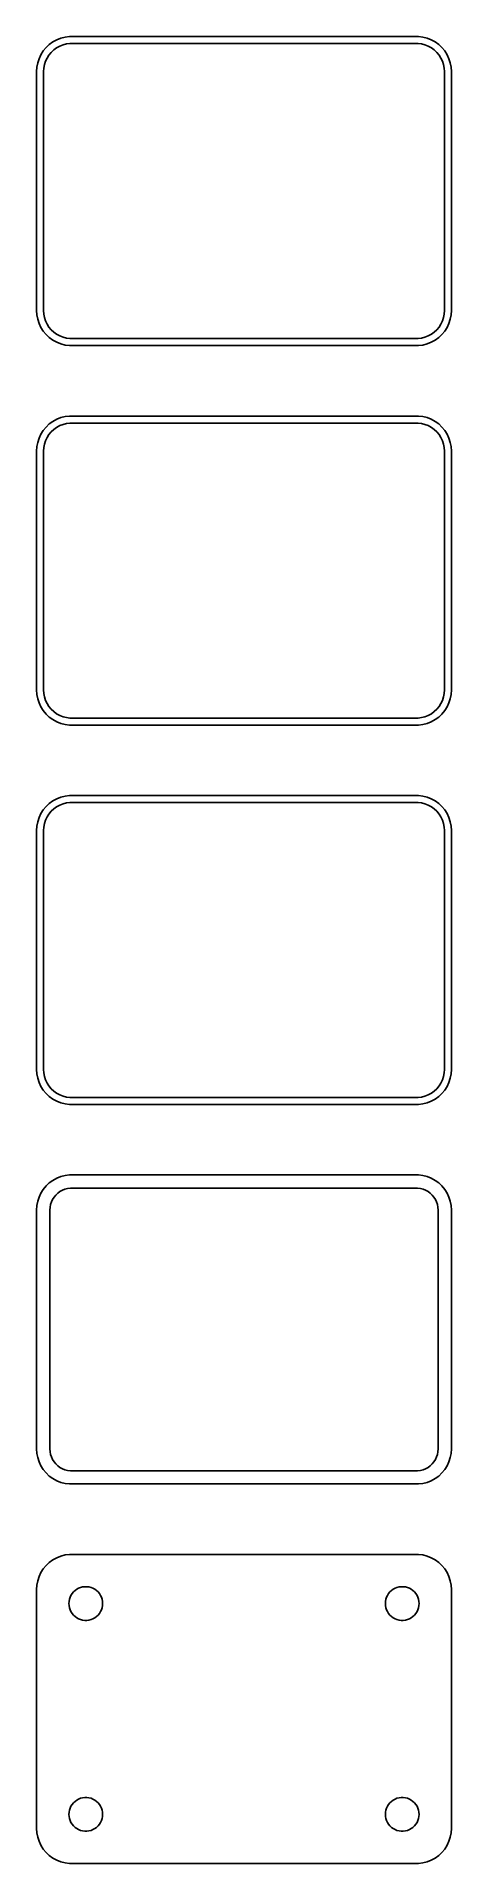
# Model space of a CAD drawing. Header units: metres. Extents: x -30 to 30, y 248 to 508.
import ezdxf

# ---------------------------------------------------------------- set-up
doc = ezdxf.new("R2010")
doc.units = ezdxf.units.M

msp = doc.modelspace()

# ---------------------------------------------------------------- linework, layer by layer
for p, q in [((-27.1791, 507.222), (-27.6871, 506.853)), ((-26.6289, 507.524), (-27.1791, 507.222)), ((-26.0451, 507.755), (-26.6289, 507.524)), ((-25.4369, 507.911), (-26.0451, 507.755)), ((-24.8139, 507.99), (-25.4369, 507.911)), ((-25.2495, 506.929), (-24.7512, 506.992)), ((24.8139, 507.99), (-24.8139, 507.99)), ((-24.7512, 506.992), (24.7512, 506.992)), ((24.7512, 506.992), (25.2495, 506.929)), ((25.4369, 507.911), (24.8139, 507.99)), ((26.0451, 507.755), (25.4369, 507.911)), ((26.6289, 507.524), (26.0451, 507.755)), ((27.1791, 507.222), (26.6289, 507.524)), ((27.6871, 506.853), (27.1791, 507.222)), ((-29.1489, 504.841), (-29.3429, 504.243)), ((-28.8815, 505.409), (-29.1489, 504.841)), ((-28.5451, 505.939), (-28.8815, 505.409)), ((-28.1448, 506.423), (-28.5451, 505.939)), ((-28.3743, 503.995), (-28.2191, 504.472)), ((-28.2191, 504.472), (-28.0052, 504.927)), ((-27.6871, 506.853), (-28.1448, 506.423)), ((-28.0052, 504.927), (-27.7361, 505.351)), ((-27.7361, 505.351), (-27.4159, 505.738)), ((-27.4159, 505.738), (-27.0497, 506.082)), ((-27.0497, 506.082), (-26.6433, 506.377)), ((-26.6433, 506.377), (-26.2031, 506.619)), ((-26.2031, 506.619), (-25.7361, 506.804)), ((-25.7361, 506.804), (-25.2495, 506.929)), ((25.2495, 506.929), (25.7361, 506.804)), ((25.7361, 506.804), (26.2031, 506.619)), ((26.2031, 506.619), (26.6433, 506.377)), ((26.6433, 506.377), (27.0497, 506.082)), ((27.0497, 506.082), (27.4159, 505.738)), ((27.4159, 505.738), (27.7361, 505.351)), ((28.1448, 506.423), (27.6871, 506.853)), ((27.7361, 505.351), (28.0052, 504.927)), ((28.0052, 504.927), (28.2191, 504.472)), ((28.5451, 505.939), (28.1448, 506.423)), ((28.2191, 504.472), (28.3743, 503.995)), ((28.8815, 505.409), (28.5451, 505.939)), ((29.1489, 504.841), (28.8815, 505.409)), ((29.3429, 504.243), (29.1489, 504.841)), ((-29.4606, 503.627), (-29.5, 503)), ((-29.5, 503), (-29.5, 469)), ((-29.3429, 504.243), (-29.4606, 503.627)), ((-28.5, 503), (-28.4684, 503.501)), ((-28.5, 469), (-28.5, 503)), ((-28.4684, 503.501), (-28.3743, 503.995)), ((28.3743, 503.995), (28.4684, 503.501)), ((28.4684, 503.501), (28.5, 503)), ((28.5, 503), (28.5, 469)), ((29.4606, 503.627), (29.3429, 504.243)), ((29.5, 503), (29.4606, 503.627)), ((29.5, 469), (29.5, 503)), ((-29.5, 469), (-29.4606, 468.373)), ((-29.4606, 468.373), (-29.3429, 467.757)), ((-28.4684, 468.499), (-28.5, 469)), ((-28.3743, 468.005), (-28.4684, 468.499)), ((-28.2191, 467.528), (-28.3743, 468.005)), ((28.3743, 468.005), (28.2191, 467.528)), ((28.4684, 468.499), (28.3743, 468.005)), ((28.5, 469), (28.4684, 468.499)), ((29.3429, 467.757), (29.4606, 468.373)), ((29.4606, 468.373), (29.5, 469)), ((-29.3429, 467.757), (-29.1489, 467.159)), ((-29.1489, 467.159), (-28.8815, 466.591)), ((-28.8815, 466.591), (-28.5451, 466.061)), ((-28.5451, 466.061), (-28.1448, 465.577)), ((-28.0052, 467.073), (-28.2191, 467.528)), ((-28.1448, 465.577), (-27.6871, 465.147)), ((-27.7361, 466.649), (-28.0052, 467.073)), ((-27.4159, 466.262), (-27.7361, 466.649)), ((-27.0497, 465.918), (-27.4159, 466.262)), ((-26.6433, 465.623), (-27.0497, 465.918)), ((-26.2031, 465.381), (-26.6433, 465.623)), ((-25.7361, 465.196), (-26.2031, 465.381)), ((26.2031, 465.381), (25.7361, 465.196)), ((26.6433, 465.623), (26.2031, 465.381)), ((27.0497, 465.918), (26.6433, 465.623)), ((27.4159, 466.262), (27.0497, 465.918)), ((27.7361, 466.649), (27.4159, 466.262)), ((27.6871, 465.147), (28.1448, 465.577)), ((28.0052, 467.073), (27.7361, 466.649)), ((28.2191, 467.528), (28.0052, 467.073)), ((28.1448, 465.577), (28.5451, 466.061)), ((28.5451, 466.061), (28.8815, 466.591)), ((28.8815, 466.591), (29.1489, 467.159)), ((29.1489, 467.159), (29.3429, 467.757)), ((-27.6871, 465.147), (-27.1791, 464.778)), ((-27.1791, 464.778), (-26.6289, 464.476)), ((-26.6289, 464.476), (-26.0451, 464.245)), ((-26.0451, 464.245), (-25.4369, 464.089)), ((-25.2495, 465.071), (-25.7361, 465.196)), ((-25.4369, 464.089), (-24.8139, 464.01)), ((-24.7512, 465.008), (-25.2495, 465.071)), ((-24.8139, 464.01), (24.8139, 464.01)), ((24.7512, 465.008), (-24.7512, 465.008)), ((25.2495, 465.071), (24.7512, 465.008)), ((24.8139, 464.01), (25.4369, 464.089)), ((25.7361, 465.196), (25.2495, 465.071)), ((25.4369, 464.089), (26.0451, 464.245)), ((26.0451, 464.245), (26.6289, 464.476)), ((26.6289, 464.476), (27.1791, 464.778)), ((27.1791, 464.778), (27.6871, 465.147)), ((-28.1448, 452.423), (-28.5451, 451.939)), ((-27.6871, 452.853), (-28.1448, 452.423)), ((-27.1791, 453.222), (-27.6871, 452.853)), ((-26.6289, 453.524), (-27.1791, 453.222)), ((-27.0497, 452.082), (-26.6433, 452.377)), ((-26.6433, 452.377), (-26.2031, 452.619)), ((-26.0451, 453.755), (-26.6289, 453.524)), ((-26.2031, 452.619), (-25.7361, 452.804)), ((-25.4369, 453.911), (-26.0451, 453.755)), ((-25.7361, 452.804), (-25.2495, 452.929)), ((-24.8139, 453.99), (-25.4369, 453.911)), ((-25.2495, 452.929), (-24.7512, 452.992)), ((24.8139, 453.99), (-24.8139, 453.99)), ((-24.7512, 452.992), (24.7512, 452.992)), ((24.7512, 452.992), (25.2495, 452.929)), ((25.4369, 453.911), (24.8139, 453.99)), ((25.2495, 452.929), (25.7361, 452.804)), ((26.0451, 453.755), (25.4369, 453.911)), ((25.7361, 452.804), (26.2031, 452.619)), ((26.6289, 453.524), (26.0451, 453.755)), ((26.2031, 452.619), (26.6433, 452.377)), ((27.1791, 453.222), (26.6289, 453.524)), ((26.6433, 452.377), (27.0497, 452.082)), ((27.6871, 452.853), (27.1791, 453.222)), ((28.1448, 452.423), (27.6871, 452.853)), ((28.5451, 451.939), (28.1448, 452.423)), ((-29.3429, 450.243), (-29.4606, 449.627)), ((-29.1489, 450.841), (-29.3429, 450.243)), ((-28.8815, 451.409), (-29.1489, 450.841)), ((-28.5451, 451.939), (-28.8815, 451.409)), ((-28.4684, 449.501), (-28.3743, 449.995)), ((-28.3743, 449.995), (-28.2191, 450.472)), ((-28.2191, 450.472), (-28.0052, 450.927)), ((-28.0052, 450.927), (-27.7361, 451.351)), ((-27.7361, 451.351), (-27.4159, 451.738)), ((-27.4159, 451.738), (-27.0497, 452.082)), ((27.0497, 452.082), (27.4159, 451.738)), ((27.4159, 451.738), (27.7361, 451.351)), ((27.7361, 451.351), (28.0052, 450.927)), ((28.0052, 450.927), (28.2191, 450.472)), ((28.2191, 450.472), (28.3743, 449.995)), ((28.3743, 449.995), (28.4684, 449.501)), ((28.8815, 451.409), (28.5451, 451.939)), ((29.1489, 450.841), (28.8815, 451.409)), ((29.3429, 450.243), (29.1489, 450.841)), ((29.4606, 449.627), (29.3429, 450.243)), ((-29.4606, 449.627), (-29.5, 449)), ((-29.5, 449), (-29.5, 415)), ((-28.5, 449), (-28.4684, 449.501)), ((-28.5, 415), (-28.5, 449)), ((28.4684, 449.501), (28.5, 449)), ((28.5, 449), (28.5, 415)), ((29.5, 449), (29.4606, 449.627)), ((29.5, 415), (29.5, 449)), ((-29.5, 415), (-29.4606, 414.373)), ((-29.4606, 414.373), (-29.3429, 413.757)), ((-29.3429, 413.757), (-29.1489, 413.159)), ((-28.4684, 414.499), (-28.5, 415)), ((-28.3743, 414.005), (-28.4684, 414.499)), ((-28.2191, 413.528), (-28.3743, 414.005)), ((-28.0052, 413.073), (-28.2191, 413.528)), ((28.2191, 413.528), (28.0052, 413.073)), ((28.3743, 414.005), (28.2191, 413.528)), ((28.4684, 414.499), (28.3743, 414.005)), ((28.5, 415), (28.4684, 414.499)), ((29.1489, 413.159), (29.3429, 413.757)), ((29.3429, 413.757), (29.4606, 414.373)), ((29.4606, 414.373), (29.5, 415)), ((-29.1489, 413.159), (-28.8815, 412.591)), ((-28.8815, 412.591), (-28.5451, 412.061)), ((-28.5451, 412.061), (-28.1448, 411.577)), ((-28.1448, 411.577), (-27.6871, 411.147)), ((-27.7361, 412.649), (-28.0052, 413.073)), ((-27.4159, 412.262), (-27.7361, 412.649)), ((-27.6871, 411.147), (-27.1791, 410.778)), ((-27.0497, 411.918), (-27.4159, 412.262)), ((-27.1791, 410.778), (-26.6289, 410.476)), ((-26.6433, 411.623), (-27.0497, 411.918)), ((-26.2031, 411.381), (-26.6433, 411.623)), ((-25.7361, 411.196), (-26.2031, 411.381)), ((-25.2495, 411.071), (-25.7361, 411.196)), ((-24.7512, 411.008), (-25.2495, 411.071)), ((24.7512, 411.008), (-24.7512, 411.008)), ((25.2495, 411.071), (24.7512, 411.008)), ((25.7361, 411.196), (25.2495, 411.071)), ((26.2031, 411.381), (25.7361, 411.196)), ((26.6433, 411.623), (26.2031, 411.381)), ((26.6289, 410.476), (27.1791, 410.778)), ((27.0497, 411.918), (26.6433, 411.623)), ((27.4159, 412.262), (27.0497, 411.918)), ((27.1791, 410.778), (27.6871, 411.147)), ((27.7361, 412.649), (27.4159, 412.262)), ((27.6871, 411.147), (28.1448, 411.577)), ((28.0052, 413.073), (27.7361, 412.649)), ((28.1448, 411.577), (28.5451, 412.061)), ((28.5451, 412.061), (28.8815, 412.591)), ((28.8815, 412.591), (29.1489, 413.159)), ((-26.6289, 410.476), (-26.0451, 410.245)), ((-26.0451, 410.245), (-25.4369, 410.089)), ((-25.4369, 410.089), (-24.8139, 410.01)), ((-24.8139, 410.01), (24.8139, 410.01)), ((24.8139, 410.01), (25.4369, 410.089)), ((25.4369, 410.089), (26.0451, 410.245)), ((26.0451, 410.245), (26.6289, 410.476)), ((-28.5451, 397.939), (-28.8815, 397.409)), ((-28.1448, 398.423), (-28.5451, 397.939)), ((-27.6871, 398.853), (-28.1448, 398.423)), ((-27.1791, 399.222), (-27.6871, 398.853)), ((-27.4159, 397.738), (-27.0497, 398.082)), ((-26.6289, 399.524), (-27.1791, 399.222)), ((-27.0497, 398.082), (-26.6433, 398.377)), ((-26.6433, 398.377), (-26.2031, 398.619)), ((-26.0451, 399.755), (-26.6289, 399.524)), ((-26.2031, 398.619), (-25.7361, 398.804)), ((-25.4369, 399.911), (-26.0451, 399.755)), ((-25.7361, 398.804), (-25.2495, 398.929)), ((-24.8139, 399.99), (-25.4369, 399.911)), ((-25.2495, 398.929), (-24.7512, 398.992)), ((24.8139, 399.99), (-24.8139, 399.99)), ((-24.7512, 398.992), (24.7512, 398.992)), ((24.7512, 398.992), (25.2495, 398.929)), ((25.4369, 399.911), (24.8139, 399.99)), ((25.2495, 398.929), (25.7361, 398.804)), ((26.0451, 399.755), (25.4369, 399.911)), ((25.7361, 398.804), (26.2031, 398.619)), ((26.6289, 399.524), (26.0451, 399.755)), ((26.2031, 398.619), (26.6433, 398.377)), ((27.1791, 399.222), (26.6289, 399.524)), ((26.6433, 398.377), (27.0497, 398.082)), ((27.0497, 398.082), (27.4159, 397.738)), ((27.6871, 398.853), (27.1791, 399.222)), ((28.1448, 398.423), (27.6871, 398.853)), ((28.5451, 397.939), (28.1448, 398.423)), ((28.8815, 397.409), (28.5451, 397.939)), ((-29.4606, 395.627), (-29.5, 395)), ((-29.3429, 396.243), (-29.4606, 395.627)), ((-29.1489, 396.841), (-29.3429, 396.243)), ((-28.8815, 397.409), (-29.1489, 396.841)), ((-28.5, 395), (-28.4684, 395.501)), ((-28.4684, 395.501), (-28.3743, 395.995)), ((-28.3743, 395.995), (-28.2191, 396.472)), ((-28.2191, 396.472), (-28.0052, 396.927)), ((-28.0052, 396.927), (-27.7361, 397.351)), ((-27.7361, 397.351), (-27.4159, 397.738)), ((27.4159, 397.738), (27.7361, 397.351)), ((27.7361, 397.351), (28.0052, 396.927)), ((28.0052, 396.927), (28.2191, 396.472)), ((28.2191, 396.472), (28.3743, 395.995)), ((28.3743, 395.995), (28.4684, 395.501)), ((28.4684, 395.501), (28.5, 395)), ((29.1489, 396.841), (28.8815, 397.409)), ((29.3429, 396.243), (29.1489, 396.841)), ((29.4606, 395.627), (29.3429, 396.243)), ((29.5, 395), (29.4606, 395.627)), ((-29.5, 395), (-29.5, 361)), ((-28.5, 361), (-28.5, 395)), ((28.5, 395), (28.5, 361)), ((29.5, 361), (29.5, 395)), ((-29.5, 361), (-29.4606, 360.373)), ((-29.4606, 360.373), (-29.3429, 359.757)), ((-29.3429, 359.757), (-29.1489, 359.159)), ((-29.1489, 359.159), (-28.8815, 358.591)), ((-28.4684, 360.499), (-28.5, 361)), ((-28.3743, 360.005), (-28.4684, 360.499)), ((-28.2191, 359.528), (-28.3743, 360.005)), ((-28.0052, 359.073), (-28.2191, 359.528)), ((-27.7361, 358.649), (-28.0052, 359.073)), ((28.0052, 359.073), (27.7361, 358.649)), ((28.2191, 359.528), (28.0052, 359.073)), ((28.3743, 360.005), (28.2191, 359.528)), ((28.4684, 360.499), (28.3743, 360.005)), ((28.5, 361), (28.4684, 360.499)), ((28.8815, 358.591), (29.1489, 359.159)), ((29.1489, 359.159), (29.3429, 359.757)), ((29.3429, 359.757), (29.4606, 360.373)), ((29.4606, 360.373), (29.5, 361)), ((-28.8815, 358.591), (-28.5451, 358.061)), ((-28.5451, 358.061), (-28.1448, 357.577)), ((-28.1448, 357.577), (-27.6871, 357.147)), ((-27.4159, 358.262), (-27.7361, 358.649)), ((-27.6871, 357.147), (-27.1791, 356.778)), ((-27.0497, 357.918), (-27.4159, 358.262)), ((-27.1791, 356.778), (-26.6289, 356.476)), ((-26.6433, 357.623), (-27.0497, 357.918)), ((-26.2031, 357.381), (-26.6433, 357.623)), ((-26.6289, 356.476), (-26.0451, 356.245)), ((-25.7361, 357.196), (-26.2031, 357.381)), ((-26.0451, 356.245), (-25.4369, 356.089)), ((-25.2495, 357.071), (-25.7361, 357.196)), ((-24.7512, 357.008), (-25.2495, 357.071)), ((24.7512, 357.008), (-24.7512, 357.008)), ((25.2495, 357.071), (24.7512, 357.008)), ((25.7361, 357.196), (25.2495, 357.071)), ((25.4369, 356.089), (26.0451, 356.245)), ((26.2031, 357.381), (25.7361, 357.196)), ((26.0451, 356.245), (26.6289, 356.476)), ((26.6433, 357.623), (26.2031, 357.381)), ((26.6289, 356.476), (27.1791, 356.778)), ((27.0497, 357.918), (26.6433, 357.623)), ((27.4159, 358.262), (27.0497, 357.918)), ((27.1791, 356.778), (27.6871, 357.147)), ((27.7361, 358.649), (27.4159, 358.262)), ((27.6871, 357.147), (28.1448, 357.577)), ((28.1448, 357.577), (28.5451, 358.061)), ((28.5451, 358.061), (28.8815, 358.591)), ((-25.4369, 356.089), (-24.8139, 356.01)), ((-24.8139, 356.01), (24.8139, 356.01)), ((24.8139, 356.01), (25.4369, 356.089)), ((-25.4369, 345.911), (-26.0451, 345.755)), ((-24.8139, 345.99), (-25.4369, 345.911)), ((24.8139, 345.99), (-24.8139, 345.99)), ((25.4369, 345.911), (24.8139, 345.99)), ((26.0451, 345.755), (25.4369, 345.911)), ((-28.8815, 343.409), (-29.1489, 342.841)), ((-28.5451, 343.939), (-28.8815, 343.409)), ((-28.1448, 344.423), (-28.5451, 343.939)), ((-27.6871, 344.853), (-28.1448, 344.423)), ((-27.1791, 345.222), (-27.6871, 344.853)), ((-26.6289, 345.524), (-27.1791, 345.222)), ((-26.7692, 343.131), (-26.4842, 343.399)), ((-26.0451, 345.755), (-26.6289, 345.524)), ((-26.4842, 343.399), (-26.168, 343.628)), ((-26.168, 343.628), (-25.8254, 343.817)), ((-25.8254, 343.817), (-25.4619, 343.961)), ((-25.4619, 343.961), (-25.0833, 344.058)), ((-25.0833, 344.058), (-24.6954, 344.107)), ((-24.6954, 344.107), (24.6954, 344.107)), ((24.6954, 344.107), (25.0833, 344.058)), ((25.0833, 344.058), (25.4619, 343.961)), ((25.4619, 343.961), (25.8254, 343.817)), ((25.8254, 343.817), (26.168, 343.628)), ((26.6289, 345.524), (26.0451, 345.755)), ((26.168, 343.628), (26.4842, 343.399)), ((26.4842, 343.399), (26.7692, 343.131)), ((27.1791, 345.222), (26.6289, 345.524)), ((27.6871, 344.853), (27.1791, 345.222)), ((28.1448, 344.423), (27.6871, 344.853)), ((28.5451, 343.939), (28.1448, 344.423)), ((28.8815, 343.409), (28.5451, 343.939)), ((29.1489, 342.841), (28.8815, 343.409)), ((-29.4606, 341.627), (-29.5, 341)), ((-29.5, 341), (-29.5, 307)), ((-29.3429, 342.243), (-29.4606, 341.627)), ((-29.1489, 342.841), (-29.3429, 342.243)), ((-27.6129, 341), (-27.5884, 341.39)), ((-27.6129, 307), (-27.6129, 341)), ((-27.5884, 341.39), (-27.5151, 341.774)), ((-27.5151, 341.774), (-27.3943, 342.146)), ((-27.3943, 342.146), (-27.2279, 342.5)), ((-27.2279, 342.5), (-27.0184, 342.83)), ((-27.0184, 342.83), (-26.7692, 343.131)), ((26.7692, 343.131), (27.0184, 342.83)), ((27.0184, 342.83), (27.2279, 342.5)), ((27.2279, 342.5), (27.3943, 342.146)), ((27.3943, 342.146), (27.5151, 341.774)), ((27.5151, 341.774), (27.5884, 341.39)), ((27.5884, 341.39), (27.6129, 341)), ((27.6129, 341), (27.6129, 307)), ((29.3429, 342.243), (29.1489, 342.841)), ((29.4606, 341.627), (29.3429, 342.243)), ((29.5, 341), (29.4606, 341.627)), ((29.5, 307), (29.5, 341)), ((-29.5, 307), (-29.4606, 306.373)), ((-27.5884, 306.61), (-27.6129, 307)), ((27.6129, 307), (27.5884, 306.61)), ((29.4606, 306.373), (29.5, 307)), ((-29.4606, 306.373), (-29.3429, 305.757)), ((-29.3429, 305.757), (-29.1489, 305.159)), ((-29.1489, 305.159), (-28.8815, 304.591)), ((-28.8815, 304.591), (-28.5451, 304.061)), ((-27.5151, 306.226), (-27.5884, 306.61)), ((-27.3943, 305.854), (-27.5151, 306.226)), ((-27.2279, 305.5), (-27.3943, 305.854)), ((-27.0184, 305.17), (-27.2279, 305.5)), ((-26.7692, 304.869), (-27.0184, 305.17)), ((-26.4842, 304.601), (-26.7692, 304.869)), ((-26.168, 304.372), (-26.4842, 304.601)), ((-25.8254, 304.183), (-26.168, 304.372)), ((-25.4619, 304.039), (-25.8254, 304.183)), ((25.8254, 304.183), (25.4619, 304.039)), ((26.168, 304.372), (25.8254, 304.183)), ((26.4842, 304.601), (26.168, 304.372)), ((26.7692, 304.869), (26.4842, 304.601)), ((27.0184, 305.17), (26.7692, 304.869)), ((27.2279, 305.5), (27.0184, 305.17)), ((27.3943, 305.854), (27.2279, 305.5)), ((27.5151, 306.226), (27.3943, 305.854)), ((27.5884, 306.61), (27.5151, 306.226)), ((28.5451, 304.061), (28.8815, 304.591)), ((28.8815, 304.591), (29.1489, 305.159)), ((29.1489, 305.159), (29.3429, 305.757)), ((29.3429, 305.757), (29.4606, 306.373)), ((-28.5451, 304.061), (-28.1448, 303.577)), ((-28.1448, 303.577), (-27.6871, 303.147)), ((-27.6871, 303.147), (-27.1791, 302.778)), ((-27.1791, 302.778), (-26.6289, 302.476)), ((-26.6289, 302.476), (-26.0451, 302.245)), ((-26.0451, 302.245), (-25.4369, 302.089)), ((-25.0833, 303.942), (-25.4619, 304.039)), ((-25.4369, 302.089), (-24.8139, 302.01)), ((-24.6954, 303.893), (-25.0833, 303.942)), ((-24.8139, 302.01), (24.8139, 302.01)), ((24.6954, 303.893), (-24.6954, 303.893)), ((25.0833, 303.942), (24.6954, 303.893)), ((24.8139, 302.01), (25.4369, 302.089)), ((25.4619, 304.039), (25.0833, 303.942)), ((25.4369, 302.089), (26.0451, 302.245)), ((26.0451, 302.245), (26.6289, 302.476)), ((26.6289, 302.476), (27.1791, 302.778)), ((27.1791, 302.778), (27.6871, 303.147)), ((27.6871, 303.147), (28.1448, 303.577)), ((28.1448, 303.577), (28.5451, 304.061)), ((-27.1791, 291.222), (-27.6871, 290.853)), ((-26.6289, 291.524), (-27.1791, 291.222)), ((-26.0451, 291.755), (-26.6289, 291.524)), ((-25.4369, 291.911), (-26.0451, 291.755)), ((-24.8139, 291.99), (-25.4369, 291.911)), ((24.8139, 291.99), (-24.8139, 291.99)), ((25.4369, 291.911), (24.8139, 291.99)), ((26.0451, 291.755), (25.4369, 291.911)), ((26.6289, 291.524), (26.0451, 291.755)), ((27.1791, 291.222), (26.6289, 291.524)), ((27.6871, 290.853), (27.1791, 291.222)), ((-29.1489, 288.841), (-29.3429, 288.243)), ((-28.8815, 289.409), (-29.1489, 288.841)), ((-28.5451, 289.939), (-28.8815, 289.409)), ((-28.1448, 290.423), (-28.5451, 289.939)), ((-27.6871, 290.853), (-28.1448, 290.423)), ((28.1448, 290.423), (27.6871, 290.853)), ((28.5451, 289.939), (28.1448, 290.423)), ((28.8815, 289.409), (28.5451, 289.939)), ((29.1489, 288.841), (28.8815, 289.409)), ((29.3429, 288.243), (29.1489, 288.841)), ((-29.4606, 287.627), (-29.5, 287)), ((-29.5, 287), (-29.5, 253)), ((-29.3429, 288.243), (-29.4606, 287.627)), ((-24.7315, 285.883), (-24.6031, 286.156)), ((-24.6031, 286.156), (-24.4416, 286.411)), ((-24.4416, 286.411), (-24.2495, 286.643)), ((-24.2495, 286.643), (-24.0298, 286.849)), ((-24.0298, 286.849), (-23.786, 287.026)), ((-23.786, 287.026), (-23.5219, 287.172)), ((-23.5219, 287.172), (-23.2416, 287.283)), ((-23.2416, 287.283), (-22.9497, 287.357)), ((-22.9497, 287.357), (-22.6507, 287.395)), ((-22.6507, 287.395), (-22.3493, 287.395)), ((-22.3493, 287.395), (-22.0503, 287.357)), ((-22.0503, 287.357), (-21.7583, 287.283)), ((-21.7583, 287.283), (-21.4781, 287.172)), ((-21.4781, 287.172), (-21.214, 287.026)), ((-21.214, 287.026), (-20.9702, 286.849)), ((-20.9702, 286.849), (-20.7505, 286.643)), ((-20.7505, 286.643), (-20.5583, 286.411)), ((-20.5583, 286.411), (-20.3969, 286.156)), ((-20.3969, 286.156), (-20.2685, 285.883)), ((20.2685, 285.883), (20.3969, 286.156)), ((20.3969, 286.156), (20.5583, 286.411)), ((20.5583, 286.411), (20.7505, 286.643)), ((20.7505, 286.643), (20.9702, 286.849)), ((20.9702, 286.849), (21.214, 287.026)), ((21.214, 287.026), (21.4781, 287.172)), ((21.4781, 287.172), (21.7583, 287.283)), ((21.7583, 287.283), (22.0503, 287.357)), ((22.0503, 287.357), (22.3493, 287.395)), ((22.3493, 287.395), (22.6507, 287.395)), ((22.6507, 287.395), (22.9497, 287.357)), ((22.9497, 287.357), (23.2416, 287.283)), ((23.2416, 287.283), (23.5219, 287.172)), ((23.5219, 287.172), (23.786, 287.026)), ((23.786, 287.026), (24.0298, 286.849)), ((24.0298, 286.849), (24.2495, 286.643)), ((24.2495, 286.643), (24.4416, 286.411)), ((24.4416, 286.411), (24.6031, 286.156)), ((24.6031, 286.156), (24.7315, 285.883)), ((29.4606, 287.627), (29.3429, 288.243)), ((29.5, 287), (29.4606, 287.627)), ((29.5, 253), (29.5, 287)), ((-24.9, 285), (-24.8811, 285.301)), ((-24.8811, 284.699), (-24.9, 285)), ((-24.8811, 285.301), (-24.8246, 285.597)), ((-24.8246, 284.403), (-24.8811, 284.699)), ((-24.8246, 285.597), (-24.7315, 285.883)), ((-24.7315, 284.117), (-24.8246, 284.403)), ((-24.6031, 283.844), (-24.7315, 284.117)), ((-24.4416, 283.589), (-24.6031, 283.844)), ((-24.2495, 283.357), (-24.4416, 283.589)), ((-20.5583, 283.589), (-20.7505, 283.357)), ((-20.3969, 283.844), (-20.5583, 283.589)), ((-20.2685, 284.117), (-20.3969, 283.844)), ((-20.2685, 285.883), (-20.1754, 285.597)), ((-20.1754, 284.403), (-20.2685, 284.117)), ((-20.1754, 285.597), (-20.1189, 285.301)), ((-20.1189, 284.699), (-20.1754, 284.403)), ((-20.1189, 285.301), (-20.1, 285)), ((-20.1, 285), (-20.1189, 284.699)), ((20.1, 285), (20.1189, 285.301)), ((20.1189, 284.699), (20.1, 285)), ((20.1189, 285.301), (20.1754, 285.597)), ((20.1754, 284.403), (20.1189, 284.699)), ((20.1754, 285.597), (20.2685, 285.883)), ((20.2685, 284.117), (20.1754, 284.403)), ((20.3969, 283.844), (20.2685, 284.117)), ((20.5583, 283.589), (20.3969, 283.844)), ((20.7505, 283.357), (20.5583, 283.589)), ((24.4416, 283.589), (24.2495, 283.357)), ((24.6031, 283.844), (24.4416, 283.589)), ((24.7315, 284.117), (24.6031, 283.844)), ((24.7315, 285.883), (24.8246, 285.597)), ((24.8246, 284.403), (24.7315, 284.117)), ((24.8246, 285.597), (24.8811, 285.301)), ((24.8811, 284.699), (24.8246, 284.403)), ((24.8811, 285.301), (24.9, 285)), ((24.9, 285), (24.8811, 284.699)), ((-24.0298, 283.151), (-24.2495, 283.357)), ((-23.786, 282.974), (-24.0298, 283.151)), ((-23.5219, 282.828), (-23.786, 282.974)), ((-23.2416, 282.717), (-23.5219, 282.828)), ((-22.9497, 282.643), (-23.2416, 282.717)), ((-22.6507, 282.605), (-22.9497, 282.643)), ((-22.3493, 282.605), (-22.6507, 282.605)), ((-22.0503, 282.643), (-22.3493, 282.605)), ((-21.7583, 282.717), (-22.0503, 282.643)), ((-21.4781, 282.828), (-21.7583, 282.717)), ((-21.214, 282.974), (-21.4781, 282.828)), ((-20.9702, 283.151), (-21.214, 282.974)), ((-20.7505, 283.357), (-20.9702, 283.151)), ((20.9702, 283.151), (20.7505, 283.357)), ((21.214, 282.974), (20.9702, 283.151)), ((21.4781, 282.828), (21.214, 282.974)), ((21.7583, 282.717), (21.4781, 282.828)), ((22.0503, 282.643), (21.7583, 282.717)), ((22.3493, 282.605), (22.0503, 282.643)), ((22.6507, 282.605), (22.3493, 282.605)), ((22.9497, 282.643), (22.6507, 282.605)), ((23.2416, 282.717), (22.9497, 282.643)), ((23.5219, 282.828), (23.2416, 282.717)), ((23.786, 282.974), (23.5219, 282.828)), ((24.0298, 283.151), (23.786, 282.974)), ((24.2495, 283.357), (24.0298, 283.151)), ((-22.9497, 257.357), (-22.6507, 257.395)), ((-22.6507, 257.395), (-22.3493, 257.395)), ((-22.3493, 257.395), (-22.0503, 257.357)), ((22.0503, 257.357), (22.3493, 257.395)), ((22.3493, 257.395), (22.6507, 257.395)), ((22.6507, 257.395), (22.9497, 257.357)), ((-24.9, 255), (-24.8811, 255.301)), ((-24.8811, 254.699), (-24.9, 255)), ((-24.8811, 255.301), (-24.8246, 255.597)), ((-24.8246, 255.597), (-24.7315, 255.883)), ((-24.7315, 255.883), (-24.6031, 256.156)), ((-24.6031, 256.156), (-24.4416, 256.411)), ((-24.4416, 256.411), (-24.2495, 256.643)), ((-24.2495, 256.643), (-24.0298, 256.849)), ((-24.0298, 256.849), (-23.786, 257.026)), ((-23.786, 257.026), (-23.5219, 257.172)), ((-23.5219, 257.172), (-23.2416, 257.283)), ((-23.2416, 257.283), (-22.9497, 257.357)), ((-22.0503, 257.357), (-21.7583, 257.283)), ((-21.7583, 257.283), (-21.4781, 257.172)), ((-21.4781, 257.172), (-21.214, 257.026)), ((-21.214, 257.026), (-20.9702, 256.849)), ((-20.9702, 256.849), (-20.7505, 256.643)), ((-20.7505, 256.643), (-20.5583, 256.411)), ((-20.5583, 256.411), (-20.3969, 256.156)), ((-20.3969, 256.156), (-20.2685, 255.883)), ((-20.2685, 255.883), (-20.1754, 255.597)), ((-20.1754, 255.597), (-20.1189, 255.301)), ((-20.1189, 255.301), (-20.1, 255)), ((-20.1, 255), (-20.1189, 254.699)), ((20.1, 255), (20.1189, 255.301)), ((20.1189, 254.699), (20.1, 255)), ((20.1189, 255.301), (20.1754, 255.597)), ((20.1754, 255.597), (20.2685, 255.883)), ((20.2685, 255.883), (20.3969, 256.156)), ((20.3969, 256.156), (20.5583, 256.411)), ((20.5583, 256.411), (20.7505, 256.643)), ((20.7505, 256.643), (20.9702, 256.849)), ((20.9702, 256.849), (21.214, 257.026)), ((21.214, 257.026), (21.4781, 257.172)), ((21.4781, 257.172), (21.7583, 257.283)), ((21.7583, 257.283), (22.0503, 257.357)), ((22.9497, 257.357), (23.2416, 257.283)), ((23.2416, 257.283), (23.5219, 257.172)), ((23.5219, 257.172), (23.786, 257.026)), ((23.786, 257.026), (24.0298, 256.849)), ((24.0298, 256.849), (24.2495, 256.643)), ((24.2495, 256.643), (24.4416, 256.411)), ((24.4416, 256.411), (24.6031, 256.156)), ((24.6031, 256.156), (24.7315, 255.883)), ((24.7315, 255.883), (24.8246, 255.597)), ((24.8246, 255.597), (24.8811, 255.301)), ((24.8811, 255.301), (24.9, 255)), ((24.9, 255), (24.8811, 254.699)), ((-29.5, 253), (-29.4606, 252.373)), ((-29.4606, 252.373), (-29.3429, 251.757)), ((-24.8246, 254.403), (-24.8811, 254.699)), ((-24.7315, 254.117), (-24.8246, 254.403)), ((-24.6031, 253.844), (-24.7315, 254.117)), ((-24.4416, 253.589), (-24.6031, 253.844)), ((-24.2495, 253.357), (-24.4416, 253.589)), ((-24.0298, 253.151), (-24.2495, 253.357)), ((-23.786, 252.974), (-24.0298, 253.151)), ((-23.5219, 252.828), (-23.786, 252.974)), ((-23.2416, 252.717), (-23.5219, 252.828)), ((-22.9497, 252.643), (-23.2416, 252.717)), ((-22.6507, 252.605), (-22.9497, 252.643)), ((-22.3493, 252.605), (-22.6507, 252.605)), ((-22.0503, 252.643), (-22.3493, 252.605)), ((-21.7583, 252.717), (-22.0503, 252.643)), ((-21.4781, 252.828), (-21.7583, 252.717)), ((-21.214, 252.974), (-21.4781, 252.828)), ((-20.9702, 253.151), (-21.214, 252.974)), ((-20.7505, 253.357), (-20.9702, 253.151)), ((-20.5583, 253.589), (-20.7505, 253.357)), ((-20.3969, 253.844), (-20.5583, 253.589)), ((-20.2685, 254.117), (-20.3969, 253.844)), ((-20.1754, 254.403), (-20.2685, 254.117)), ((-20.1189, 254.699), (-20.1754, 254.403)), ((20.1754, 254.403), (20.1189, 254.699)), ((20.2685, 254.117), (20.1754, 254.403)), ((20.3969, 253.844), (20.2685, 254.117)), ((20.5583, 253.589), (20.3969, 253.844)), ((20.7505, 253.357), (20.5583, 253.589)), ((20.9702, 253.151), (20.7505, 253.357)), ((21.214, 252.974), (20.9702, 253.151)), ((21.4781, 252.828), (21.214, 252.974)), ((21.7583, 252.717), (21.4781, 252.828)), ((22.0503, 252.643), (21.7583, 252.717)), ((22.3493, 252.605), (22.0503, 252.643)), ((22.6507, 252.605), (22.3493, 252.605)), ((22.9497, 252.643), (22.6507, 252.605)), ((23.2416, 252.717), (22.9497, 252.643)), ((23.5219, 252.828), (23.2416, 252.717)), ((23.786, 252.974), (23.5219, 252.828)), ((24.0298, 253.151), (23.786, 252.974)), ((24.2495, 253.357), (24.0298, 253.151)), ((24.4416, 253.589), (24.2495, 253.357)), ((24.6031, 253.844), (24.4416, 253.589)), ((24.7315, 254.117), (24.6031, 253.844)), ((24.8246, 254.403), (24.7315, 254.117)), ((24.8811, 254.699), (24.8246, 254.403)), ((29.3429, 251.757), (29.4606, 252.373)), ((29.4606, 252.373), (29.5, 253)), ((-29.3429, 251.757), (-29.1489, 251.159)), ((-29.1489, 251.159), (-28.8815, 250.591)), ((-28.8815, 250.591), (-28.5451, 250.061)), ((-28.5451, 250.061), (-28.1448, 249.577)), ((28.1448, 249.577), (28.5451, 250.061)), ((28.5451, 250.061), (28.8815, 250.591)), ((28.8815, 250.591), (29.1489, 251.159)), ((29.1489, 251.159), (29.3429, 251.757)), ((-28.1448, 249.577), (-27.6871, 249.147)), ((-27.6871, 249.147), (-27.1791, 248.778)), ((-27.1791, 248.778), (-26.6289, 248.476)), ((-26.6289, 248.476), (-26.0451, 248.245)), ((-26.0451, 248.245), (-25.4369, 248.089)), ((-25.4369, 248.089), (-24.8139, 248.01)), ((-24.8139, 248.01), (24.8139, 248.01)), ((24.8139, 248.01), (25.4369, 248.089)), ((25.4369, 248.089), (26.0451, 248.245)), ((26.0451, 248.245), (26.6289, 248.476)), ((26.6289, 248.476), (27.1791, 248.778)), ((27.1791, 248.778), (27.6871, 249.147)), ((27.6871, 249.147), (28.1448, 249.577))]:
    msp.add_line(p, q)

doc.saveas('drawing.dxf')
